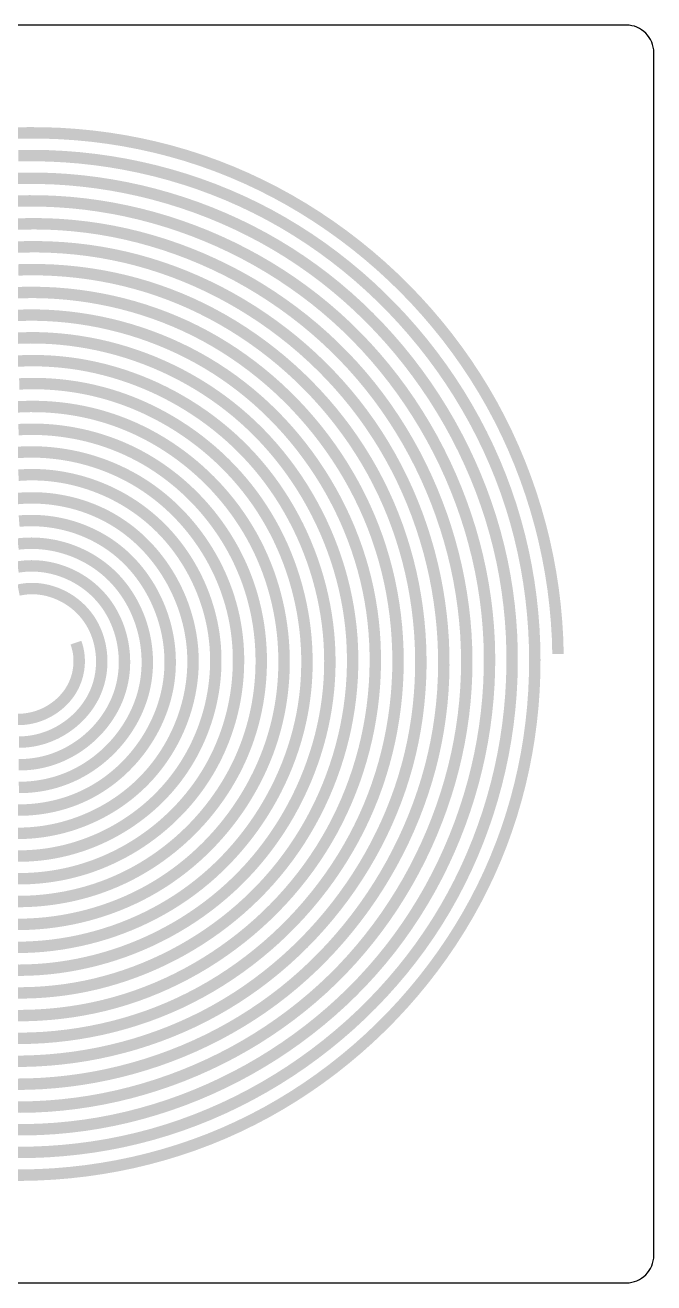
# Model space of a CAD drawing. Header units: inches. Extents: x 22.63 to 24.18, y 16.06 to 16.61.
# Drawn here: x 23.904 to 24.18, y 16.06 to 16.611 of the extents above; entities that cross this region are included whole.
import ezdxf

# ---------------------------------------------------------------- set-up
doc = ezdxf.new("R2010")
doc.units = ezdxf.units.IN
doc.header["$MEASUREMENT"] = 0

msp = doc.modelspace()

# ---------------------------------------------------------------- linework, layer by layer
msp.add_lwpolyline([(23.64059, 16.05981), (24.16759, 16.05981, 0.414214), (24.17959, 16.07181), (24.17959, 16.59881, 0.414214), (24.16759, 16.61081), (23.64059, 16.61081, 0.414214), (23.62859, 16.59881), (23.62859, 16.07181, 0.414214)], format="xyb", close=True)
at = {"const_width": 0.005}
for points in [[(24.13759, 16.33531), (24.13739, 16.34247), (24.13695, 16.34962), (24.1363, 16.35674), (24.13544, 16.36385), (24.13435, 16.37092), (24.13305, 16.37794), (24.13154, 16.38493), (24.12981, 16.39186), (24.12788, 16.39873), (24.12574, 16.40554), (24.12339, 16.41228), (24.12084, 16.41894), (24.11808, 16.42551), (24.11513, 16.432), (24.11198, 16.43838), (24.10863, 16.44466), (24.10508, 16.45083), (24.10134, 16.45687), (24.09742, 16.4628), (24.09332, 16.4686), (24.08905, 16.47427), (24.0846, 16.4798), (24.08, 16.48519), (24.07523, 16.49045), (24.07031, 16.49555), (24.06524, 16.5005), (24.06002, 16.5053), (24.05467, 16.50993), (24.04918, 16.5144), (24.04356, 16.5187), (24.03781, 16.52283), (24.03195, 16.52678), (24.02598, 16.53055), (24.01989, 16.53414), (24.0137, 16.53753), (24.00741, 16.54073), (24.00103, 16.54373), (23.99456, 16.54653), (23.98801, 16.54912), (23.98137, 16.5515), (23.97467, 16.55367), (23.96791, 16.55562), (23.9611, 16.55736), (23.95424, 16.55888), (23.94733, 16.5602), (23.94039, 16.5613), (23.93343, 16.56219), (23.92644, 16.56286), (23.91944, 16.56333), (23.91243, 16.56359), (23.90541, 16.56363), (23.89841, 16.56347)], [(23.89576, 16.10703), (23.90278, 16.10698), (23.90978, 16.10715), (23.91678, 16.10752), (23.92376, 16.10811), (23.93072, 16.1089), (23.93764, 16.1099), (23.94453, 16.11111), (23.95138, 16.11253), (23.95817, 16.11416), (23.96491, 16.116), (23.97158, 16.11804), (23.97819, 16.12029), (23.98472, 16.12274), (23.99117, 16.1254), (23.99752, 16.12827), (24.00378, 16.13133), (24.00993, 16.13458), (24.01598, 16.13803), (24.02191, 16.14165), (24.02773, 16.14546), (24.03343, 16.14944), (24.039, 16.15359), (24.04444, 16.15791), (24.04975, 16.16238), (24.05492, 16.16701), (24.05995, 16.1718), (24.06483, 16.17673), (24.06955, 16.1818), (24.07412, 16.18701), (24.07853, 16.19235), (24.08277, 16.19782), (24.08685, 16.20341), (24.09075, 16.20912), (24.09447, 16.21495), (24.09801, 16.22088), (24.10136, 16.22692), (24.10451, 16.23306), (24.10747, 16.23929), (24.11023, 16.24562), (24.11279, 16.25202), (24.11514, 16.2585), (24.11728, 16.26504), (24.11922, 16.27165), (24.12095, 16.2783), (24.12248, 16.28501), (24.12381, 16.29176), (24.12493, 16.29854), (24.12584, 16.30535), (24.12655, 16.31218), (24.12705, 16.31903), (24.12734, 16.32589), (24.12743, 16.33275), (24.12732, 16.3396), (24.127, 16.34645), (24.12647, 16.35328), (24.12574, 16.36009), (24.1248, 16.36687), (24.12365, 16.37361), (24.1223, 16.38031), (24.12074, 16.38697), (24.11898, 16.39357), (24.11701, 16.40011), (24.11483, 16.40658), (24.11245, 16.41297), (24.10987, 16.41928), (24.10709, 16.42551), (24.10412, 16.43164), (24.10097, 16.43767), (24.09763, 16.4436), (24.09412, 16.44943), (24.09043, 16.45514), (24.08657, 16.46074), (24.08254, 16.46621), (24.07836, 16.47156), (24.07401, 16.47678), (24.06952, 16.48187), (24.06487, 16.48682), (24.06008, 16.49162), (24.05515, 16.49628), (24.05009, 16.50078), (24.04489, 16.50512), (24.03957, 16.5093), (24.03413, 16.51332), (24.02856, 16.51716), (24.02288, 16.52082), (24.01709, 16.52431), (24.0112, 16.52761), (24.0052, 16.53072), (23.99912, 16.53363), (23.99295, 16.53635), (23.9867, 16.53887), (23.98037, 16.5412), (23.97399, 16.54332), (23.96754, 16.54526), (23.96104, 16.54699), (23.95449, 16.54852), (23.9479, 16.54986), (23.94127, 16.551), (23.93462, 16.55193), (23.92794, 16.55267), (23.92125, 16.5532), (23.91455, 16.55354), (23.90784, 16.55367), (23.90114, 16.5536)], [(23.90035, 16.11694), (23.90705, 16.11701), (23.91375, 16.11728), (23.92043, 16.11776), (23.92709, 16.11844), (23.93372, 16.11932), (23.94032, 16.1204), (23.94688, 16.12169), (23.95339, 16.12319), (23.95985, 16.12489), (23.96625, 16.1268), (23.97258, 16.12891), (23.97884, 16.13121), (23.98502, 16.13371), (23.99111, 16.13639), (23.99712, 16.13926), (24.00303, 16.14232), (24.00885, 16.14555), (24.01457, 16.14895), (24.02018, 16.15252), (24.02567, 16.15626), (24.03105, 16.16016), (24.03631, 16.16422), (24.04144, 16.16843), (24.04645, 16.17279), (24.05131, 16.1773), (24.05604, 16.18195), (24.06061, 16.18673), (24.06504, 16.19166), (24.06932, 16.19671), (24.07343, 16.20189), (24.07738, 16.20719), (24.08116, 16.21262), (24.08477, 16.21815), (24.08819, 16.2238), (24.09143, 16.22955), (24.09449, 16.2354), (24.09736, 16.24133), (24.10004, 16.24735), (24.10254, 16.25345), (24.10484, 16.25962), (24.10696, 16.26585), (24.10888, 16.27214), (24.11062, 16.27849), (24.11216, 16.28488), (24.11351, 16.29131), (24.11466, 16.29778), (24.11562, 16.30427), (24.11638, 16.31079), (24.11695, 16.31733), (24.11732, 16.32388), (24.11749, 16.33043), (24.11746, 16.33698), (24.11724, 16.34352), (24.11681, 16.35005), (24.11618, 16.35656), (24.11535, 16.36305), (24.11431, 16.3695), (24.11308, 16.37591), (24.11163, 16.38228), (24.10999, 16.3886), (24.10815, 16.39486), (24.10612, 16.40105), (24.1039, 16.40717), (24.10149, 16.41322), (24.09889, 16.41919), (24.09612, 16.42508), (24.09317, 16.43088), (24.09005, 16.43659), (24.08677, 16.44219), (24.08331, 16.4477), (24.0797, 16.45309), (24.07592, 16.45837), (24.07199, 16.46354), (24.06791, 16.46858), (24.06368, 16.47349), (24.05931, 16.47827), (24.05479, 16.48291), (24.05014, 16.48741), (24.04536, 16.49176), (24.04044, 16.49596), (24.0354, 16.5), (24.03023, 16.50388), (24.02494, 16.5076), (24.01955, 16.51114), (24.01404, 16.5145), (24.00844, 16.51769), (24.00274, 16.5207), (23.99696, 16.52353), (23.99109, 16.52618), (23.98515, 16.52865), (23.97914, 16.53094), (23.97306, 16.53304), (23.96693, 16.53496), (23.96074, 16.53669), (23.95451, 16.53824), (23.94823, 16.5396), (23.94192, 16.54077), (23.93558, 16.54175), (23.92922, 16.54253), (23.92284, 16.54313), (23.91645, 16.54353), (23.91005, 16.54373), (23.90366, 16.54374), (23.89727, 16.54355)], [(23.89814, 16.12688), (23.90453, 16.12687), (23.91092, 16.12706), (23.9173, 16.12745), (23.92366, 16.12804), (23.93, 16.12882), (23.93631, 16.12981), (23.94258, 16.131), (23.9488, 16.13239), (23.95497, 16.13397), (23.96109, 16.13574), (23.96715, 16.13769), (23.97314, 16.13983), (23.97906, 16.14215), (23.98491, 16.14465), (23.99068, 16.14732), (23.99636, 16.15016), (24.00195, 16.15317), (24.00745, 16.15635), (24.01284, 16.15968), (24.01813, 16.16318), (24.02332, 16.16683), (24.02838, 16.17064), (24.03333, 16.17459), (24.03815, 16.17869), (24.04284, 16.18293), (24.0474, 16.18731), (24.05181, 16.19183), (24.05608, 16.19649), (24.0602, 16.20127), (24.06417, 16.20618), (24.06797, 16.21122), (24.07161, 16.21636), (24.07508, 16.22162), (24.07839, 16.22698), (24.08153, 16.23243), (24.0845, 16.23798), (24.08729, 16.24361), (24.08991, 16.24932), (24.09236, 16.25511), (24.09463, 16.26097), (24.09672, 16.26689), (24.09864, 16.27286), (24.10037, 16.27889), (24.10192, 16.28497), (24.10329, 16.29109), (24.10447, 16.29724), (24.10546, 16.30342), (24.10627, 16.30962), (24.10689, 16.31585), (24.10731, 16.32208), (24.10755, 16.32832), (24.10758, 16.33457), (24.10743, 16.34081), (24.10707, 16.34704), (24.10652, 16.35325), (24.10577, 16.35944), (24.10482, 16.36559), (24.10369, 16.37171), (24.10236, 16.37779), (24.10085, 16.38382), (24.09916, 16.3898), (24.09728, 16.39573), (24.09523, 16.40159), (24.093, 16.40738), (24.0906, 16.41311), (24.08803, 16.41875), (24.08529, 16.42432), (24.08239, 16.4298), (24.07933, 16.43518), (24.0761, 16.44047), (24.07273, 16.44565), (24.06919, 16.45073), (24.06551, 16.4557), (24.06168, 16.46055), (24.05771, 16.46527), (24.05359, 16.46987), (24.04933, 16.47434), (24.04494, 16.47866), (24.04041, 16.48285), (24.03576, 16.48688), (24.03098, 16.49077), (24.02608, 16.49449), (24.02108, 16.49806), (24.01596, 16.50148), (24.01075, 16.50473), (24.00545, 16.50782), (24.00005, 16.51075), (23.99457, 16.51351), (23.98901, 16.5161), (23.98338, 16.51853), (23.97768, 16.52078), (23.97192, 16.52286), (23.9661, 16.52477), (23.96023, 16.5265), (23.95431, 16.52805), (23.94835, 16.52942), (23.94236, 16.53061), (23.93633, 16.53161), (23.93029, 16.53244), (23.92422, 16.53307), (23.91814, 16.53351), (23.91205, 16.53377), (23.90596, 16.53383), (23.89987, 16.53369)], [(23.89614, 16.13685), (23.90223, 16.13679), (23.90832, 16.13692), (23.9144, 16.13725), (23.92046, 16.13777), (23.9265, 16.13848), (23.9325, 16.13937), (23.93848, 16.14045), (23.94441, 16.14171), (23.95031, 16.14315), (23.95615, 16.14477), (23.96194, 16.14657), (23.96767, 16.14853), (23.97334, 16.15067), (23.97894, 16.15298), (23.98446, 16.15545), (23.98991, 16.15808), (23.99527, 16.16087), (24.00054, 16.16383), (24.00572, 16.16694), (24.01079, 16.1702), (24.01576, 16.17362), (24.02063, 16.17718), (24.02537, 16.18089), (24.03, 16.18475), (24.0345, 16.18874), (24.03887, 16.19288), (24.04311, 16.19715), (24.0472, 16.20155), (24.05115, 16.20608), (24.05495, 16.21072), (24.05861, 16.21548), (24.06212, 16.22034), (24.06547, 16.22531), (24.06867, 16.23038), (24.07172, 16.23553), (24.07461, 16.24078), (24.07733, 16.24611), (24.0799, 16.25151), (24.0823, 16.25699), (24.08453, 16.26253), (24.0866, 16.26814), (24.0885, 16.2738), (24.09022, 16.27951), (24.09177, 16.28527), (24.09314, 16.29107), (24.09433, 16.29691), (24.09534, 16.30277), (24.09617, 16.30866), (24.09681, 16.31458), (24.09727, 16.32051), (24.09754, 16.32644), (24.09761, 16.33238), (24.0975, 16.33832), (24.09721, 16.34424), (24.09673, 16.35015), (24.09606, 16.35604), (24.09522, 16.3619), (24.0942, 16.36773), (24.09301, 16.37352), (24.09163, 16.37928), (24.09009, 16.38499), (24.08838, 16.39064), (24.0865, 16.39624), (24.08445, 16.40178), (24.08224, 16.40725), (24.07987, 16.41265), (24.07734, 16.41798), (24.07465, 16.42322), (24.0718, 16.42837), (24.0688, 16.43343), (24.06564, 16.4384), (24.06234, 16.44326), (24.05889, 16.44802), (24.05529, 16.45266), (24.05155, 16.45718), (24.04767, 16.46158), (24.04365, 16.46585), (24.0395, 16.46999), (24.03523, 16.474), (24.03084, 16.47787), (24.02633, 16.4816), (24.02171, 16.48519), (24.01699, 16.48863), (24.01217, 16.49193), (24.00725, 16.49508), (24.00224, 16.49808), (23.99715, 16.50093), (23.99197, 16.50362), (23.98672, 16.50615), (23.9814, 16.50853), (23.97602, 16.51074), (23.97057, 16.51279), (23.96506, 16.51467), (23.95951, 16.51638), (23.95391, 16.51792), (23.94826, 16.51929), (23.94258, 16.52048), (23.93687, 16.52149), (23.93113, 16.52232), (23.92537, 16.52296), (23.9196, 16.52343), (23.91381, 16.52371), (23.90803, 16.5238), (23.90225, 16.52372), (23.89648, 16.52346)], [(23.90016, 16.14681), (23.90594, 16.1469), (23.91171, 16.14716), (23.91747, 16.1476), (23.92321, 16.14821), (23.92893, 16.149), (23.93461, 16.14996), (23.94027, 16.15109), (23.94588, 16.15239), (23.95145, 16.15386), (23.95698, 16.15549), (23.96244, 16.15728), (23.96785, 16.15924), (23.9732, 16.16136), (23.97847, 16.16364), (23.98367, 16.16607), (23.98879, 16.16866), (23.99382, 16.17141), (23.99877, 16.17431), (24.00362, 16.17736), (24.00837, 16.18055), (24.01301, 16.1839), (24.01755, 16.18739), (24.02196, 16.19102), (24.02626, 16.19479), (24.03043, 16.19868), (24.03448, 16.2027), (24.0384, 16.20684), (24.04219, 16.2111), (24.04585, 16.21547), (24.04937, 16.21995), (24.05276, 16.22453), (24.056, 16.2292), (24.0591, 16.23397), (24.06205, 16.23883), (24.06486, 16.24377), (24.06751, 16.2488), (24.07002, 16.25389), (24.07236, 16.25906), (24.07455, 16.26429), (24.07657, 16.26958), (24.07843, 16.27493), (24.08013, 16.28033), (24.08166, 16.28578), (24.08301, 16.29127), (24.08419, 16.29679), (24.08519, 16.30235), (24.08602, 16.30794), (24.08667, 16.31355), (24.08714, 16.31916), (24.08743, 16.32479), (24.08755, 16.33042), (24.0875, 16.33605), (24.08727, 16.34167), (24.08688, 16.34728), (24.08631, 16.35287), (24.08558, 16.35844), (24.08468, 16.36399), (24.08362, 16.3695), (24.08239, 16.37497), (24.081, 16.38041), (24.07944, 16.38579), (24.07773, 16.39112), (24.07586, 16.3964), (24.07383, 16.40161), (24.07164, 16.40676), (24.0693, 16.41183), (24.0668, 16.41683), (24.06415, 16.42174), (24.06135, 16.42657), (24.0584, 16.4313), (24.0553, 16.43594), (24.05206, 16.44047), (24.04868, 16.44489), (24.04516, 16.4492), (24.04152, 16.45339), (24.03774, 16.45748), (24.03385, 16.46144), (24.02984, 16.46527), (24.02572, 16.46899), (24.02149, 16.47257), (24.01715, 16.47603), (24.01271, 16.47935), (24.00818, 16.48254), (24.00356, 16.48558), (23.99885, 16.48849), (23.99406, 16.49125), (23.98919, 16.49387), (23.98425, 16.49633), (23.97924, 16.49864), (23.97416, 16.5008), (23.96902, 16.5028), (23.96383, 16.50463), (23.95858, 16.50631), (23.95328, 16.50781), (23.94795, 16.50915), (23.94257, 16.51031), (23.93717, 16.51131), (23.93174, 16.51213), (23.92629, 16.51278), (23.92082, 16.51326), (23.91535, 16.51357), (23.90987, 16.51372), (23.9044, 16.5137), (23.89893, 16.51351)], [(23.89831, 16.15689), (23.90379, 16.15691), (23.90926, 16.1571), (23.91472, 16.15745), (23.92017, 16.15797), (23.92559, 16.15864), (23.93099, 16.15948), (23.93636, 16.16048), (23.94169, 16.16165), (23.94699, 16.16296), (23.95224, 16.16444), (23.95743, 16.16608), (23.96257, 16.16787), (23.96766, 16.16982), (23.97267, 16.17192), (23.97762, 16.17417), (23.98249, 16.17658), (23.98728, 16.17914), (23.99198, 16.18185), (23.99659, 16.1847), (24.00111, 16.1877), (24.00552, 16.19084), (24.00984, 16.19411), (24.01404, 16.19751), (24.01814, 16.20103), (24.02213, 16.20468), (24.02601, 16.20844), (24.02976, 16.21232), (24.0334, 16.21631), (24.03691, 16.2204), (24.0403, 16.2246), (24.04356, 16.22889), (24.04669, 16.23328), (24.04968, 16.23775), (24.05254, 16.24231), (24.05525, 16.24695), (24.05782, 16.25167), (24.06024, 16.25646), (24.06252, 16.26132), (24.06464, 16.26625), (24.0666, 16.27124), (24.06841, 16.27628), (24.07005, 16.28138), (24.07153, 16.28652), (24.07285, 16.29171), (24.074, 16.29693), (24.07498, 16.30218), (24.07581, 16.30745), (24.07646, 16.31274), (24.07696, 16.31805), (24.0773, 16.32337), (24.07747, 16.3287), (24.07748, 16.33402), (24.07733, 16.33934), (24.07703, 16.34465), (24.07656, 16.34995), (24.07594, 16.35523), (24.07515, 16.36048), (24.07422, 16.36571), (24.07312, 16.3709), (24.07187, 16.37605), (24.07046, 16.38116), (24.0689, 16.38622), (24.06719, 16.39122), (24.06532, 16.39617), (24.0633, 16.40105), (24.06112, 16.40587), (24.0588, 16.41061), (24.05633, 16.41527), (24.05371, 16.41985), (24.05095, 16.42434), (24.04806, 16.42874), (24.04503, 16.43304), (24.04187, 16.43725), (24.03859, 16.44136), (24.03519, 16.44536), (24.03166, 16.44926), (24.02803, 16.45305), (24.02428, 16.45673), (24.02043, 16.46028), (24.01648, 16.46373), (24.01242, 16.46704), (24.00827, 16.47024), (24.00403, 16.4733), (23.9997, 16.47624), (23.99529, 16.47904), (23.99079, 16.4817), (23.98622, 16.48422), (23.98158, 16.4866), (23.97687, 16.48883), (23.97209, 16.49091), (23.96725, 16.49283), (23.96235, 16.4946), (23.95741, 16.49622), (23.95242, 16.49767), (23.94739, 16.49897), (23.94232, 16.50011), (23.93723, 16.50109), (23.93211, 16.50191), (23.92697, 16.50258), (23.92181, 16.50309), (23.91665, 16.50345), (23.91148, 16.50365), (23.9063, 16.5037), (23.90113, 16.50359)], [(23.89671, 16.16697), (23.90189, 16.16692), (23.90706, 16.16703), (23.91222, 16.16729), (23.91736, 16.16771), (23.92249, 16.16829), (23.9276, 16.16901), (23.93268, 16.1699), (23.93773, 16.17093), (23.94274, 16.17212), (23.9477, 16.17346), (23.95262, 16.17495), (23.95749, 16.17659), (23.9623, 16.17839), (23.96706, 16.18034), (23.97174, 16.18243), (23.97635, 16.18468), (23.98088, 16.18706), (23.98534, 16.18958), (23.98971, 16.19224), (23.99399, 16.19503), (23.99819, 16.19795), (24.00229, 16.20099), (24.0063, 16.20416), (24.01021, 16.20744), (24.01402, 16.21083), (24.01772, 16.21434), (24.02131, 16.21795), (24.02479, 16.22167), (24.02815, 16.22549), (24.0314, 16.22941), (24.03453, 16.23341), (24.03753, 16.23751), (24.0404, 16.2417), (24.04314, 16.24597), (24.04574, 16.25032), (24.04821, 16.25474), (24.05054, 16.25924), (24.05272, 16.26381), (24.05475, 16.26844), (24.05664, 16.27313), (24.05837, 16.27788), (24.05995, 16.28267), (24.06138, 16.28751), (24.06266, 16.29238), (24.06379, 16.29729), (24.06477, 16.30223), (24.0656, 16.3072), (24.06628, 16.31218), (24.06681, 16.31718), (24.06719, 16.3222), (24.06742, 16.32722), (24.06749, 16.33224), (24.06742, 16.33725), (24.06719, 16.34226), (24.06682, 16.34726), (24.06629, 16.35224), (24.06561, 16.3572), (24.06479, 16.36213), (24.06381, 16.36703), (24.06268, 16.3719), (24.0614, 16.37672), (24.05997, 16.3815), (24.05839, 16.38624), (24.05666, 16.39091), (24.05479, 16.39552), (24.05277, 16.40007), (24.05061, 16.40455), (24.04832, 16.40896), (24.04589, 16.41329), (24.04334, 16.41755), (24.04065, 16.42172), (24.03784, 16.42581), (24.03492, 16.42981), (24.03187, 16.43372), (24.02871, 16.43753), (24.02544, 16.44124), (24.02206, 16.44486), (24.01858, 16.44836), (24.015, 16.45176), (24.01131, 16.45505), (24.00753, 16.45822), (24.00366, 16.46127), (23.9997, 16.4642), (23.99566, 16.46701), (23.99153, 16.46968), (23.98732, 16.47223), (23.98304, 16.47464), (23.97868, 16.47691), (23.97426, 16.47904), (23.96977, 16.48102), (23.96523, 16.48286), (23.96064, 16.48456), (23.956, 16.48612), (23.95131, 16.48753), (23.94659, 16.4888), (23.94184, 16.48992), (23.93705, 16.4909), (23.93224, 16.49174), (23.92741, 16.49242), (23.92256, 16.49297), (23.91771, 16.49337), (23.91284, 16.49362), (23.90797, 16.49372), (23.90311, 16.49368), (23.89825, 16.49349)], [(23.90022, 16.17689), (23.90508, 16.17693), (23.90994, 16.17712), (23.91478, 16.17746), (23.91961, 16.17794), (23.92442, 16.17857), (23.92921, 16.17935), (23.93397, 16.18028), (23.93869, 16.18135), (23.94337, 16.18258), (23.94801, 16.18395), (23.9526, 16.18547), (23.95713, 16.18713), (23.96161, 16.18893), (23.96603, 16.19087), (23.97038, 16.19294), (23.97466, 16.19514), (23.97888, 16.19747), (23.98302, 16.19992), (23.98708, 16.2025), (23.99106, 16.2052), (23.99495, 16.20801), (23.99876, 16.21094), (24.00247, 16.21397), (24.00609, 16.21712), (24.00961, 16.22037), (24.01303, 16.22373), (24.01635, 16.22718), (24.01955, 16.23073), (24.02264, 16.23438), (24.02562, 16.23811), (24.02848, 16.24193), (24.03121, 16.24584), (24.03382, 16.24983), (24.0363, 16.25391), (24.03865, 16.25805), (24.04086, 16.26226), (24.04293, 16.26654), (24.04488, 16.27087), (24.04668, 16.27527), (24.04835, 16.27971), (24.04988, 16.2842), (24.05127, 16.28873), (24.05253, 16.2933), (24.05365, 16.2979), (24.05462, 16.30253), (24.05546, 16.30718), (24.05616, 16.31186), (24.05671, 16.31655), (24.05713, 16.32125), (24.0574, 16.32596), (24.05753, 16.33067), (24.05752, 16.33539), (24.05736, 16.34009), (24.05706, 16.34479), (24.05662, 16.34947), (24.05603, 16.35413), (24.05529, 16.35877), (24.05441, 16.36338), (24.05338, 16.36795), (24.05221, 16.37249), (24.05089, 16.37698), (24.04944, 16.38143), (24.04785, 16.38583), (24.04613, 16.39017), (24.04428, 16.39446), (24.04229, 16.39869), (24.04018, 16.40285), (24.03795, 16.40694), (24.0356, 16.41096), (24.03313, 16.41491), (24.03054, 16.41878), (24.02784, 16.42257), (24.02503, 16.42628), (24.02211, 16.42989), (24.01909, 16.43341), (24.01596, 16.43684), (24.01273, 16.44017), (24.00941, 16.44339), (24.00599, 16.44651), (24.00247, 16.44952), (23.99887, 16.45242), (23.99518, 16.4552), (23.9914, 16.45786), (23.98754, 16.4604), (23.98361, 16.46281), (23.97961, 16.46509), (23.97554, 16.46725), (23.97141, 16.46927), (23.96723, 16.47117), (23.96298, 16.47294), (23.95869, 16.47458), (23.95436, 16.47609), (23.94998, 16.47746), (23.94557, 16.4787), (23.94112, 16.47981), (23.93664, 16.48079), (23.93214, 16.48163), (23.92762, 16.48233), (23.92309, 16.4829), (23.91854, 16.48333), (23.91399, 16.48362), (23.90943, 16.48377), (23.90487, 16.48378), (23.90032, 16.48365)], [(23.89876, 16.18685), (23.90332, 16.18684), (23.90787, 16.18696), (23.91242, 16.18724), (23.91695, 16.18765), (23.92146, 16.1882), (23.92595, 16.1889), (23.93041, 16.18974), (23.93484, 16.19072), (23.93923, 16.19184), (23.94359, 16.19309), (23.94789, 16.19448), (23.95216, 16.196), (23.95637, 16.19764), (23.96052, 16.19941), (23.96462, 16.20131), (23.96866, 16.20332), (23.97264, 16.20545), (23.97654, 16.20771), (23.98038, 16.21007), (23.98414, 16.21255), (23.98782, 16.21514), (23.99141, 16.21783), (23.99493, 16.22064), (23.99835, 16.22354), (24.00168, 16.22655), (24.00491, 16.22965), (24.00805, 16.23285), (24.01108, 16.23615), (24.014, 16.23954), (24.01681, 16.24301), (24.01951, 16.24658), (24.02209, 16.25022), (24.02456, 16.25394), (24.0269, 16.25773), (24.02913, 16.26159), (24.03123, 16.26551), (24.03321, 16.26949), (24.03507, 16.27353), (24.0368, 16.27762), (24.03841, 16.28176), (24.03989, 16.28595), (24.04125, 16.29017), (24.04248, 16.29443), (24.04358, 16.29872), (24.04455, 16.30304), (24.04538, 16.30739), (24.04609, 16.31175), (24.04666, 16.31613), (24.0471, 16.32053), (24.04741, 16.32493), (24.04757, 16.32933), (24.0476, 16.33374), (24.0475, 16.33814), (24.04725, 16.34253), (24.04687, 16.34691), (24.04634, 16.35127), (24.04568, 16.35561), (24.04488, 16.35992), (24.04395, 16.36421), (24.04289, 16.36846), (24.0417, 16.37267), (24.04038, 16.37684), (24.03894, 16.38096), (24.03737, 16.38504), (24.03569, 16.38907), (24.03388, 16.39304), (24.03196, 16.39696), (24.02992, 16.40081), (24.02777, 16.4046), (24.02551, 16.40832), (24.02314, 16.41196), (24.02066, 16.41553), (24.01807, 16.41902), (24.01538, 16.42243), (24.01259, 16.42575), (24.00971, 16.42898), (24.00672, 16.43212), (24.00364, 16.43516), (24.00046, 16.43809), (23.9972, 16.44093), (23.99385, 16.44365), (23.99042, 16.44627), (23.98691, 16.44877), (23.98333, 16.45117), (23.97968, 16.45345), (23.97597, 16.45561), (23.97219, 16.45767), (23.96835, 16.4596), (23.96446, 16.46142), (23.96052, 16.46312), (23.95653, 16.4647), (23.9525, 16.46615), (23.94843, 16.46749), (23.94432, 16.4687), (23.94019, 16.46979), (23.93602, 16.47075), (23.93183, 16.47158), (23.92762, 16.47228), (23.9234, 16.47286), (23.91916, 16.4733), (23.91491, 16.47362), (23.91066, 16.4738), (23.90641, 16.47384), (23.90216, 16.47375), (23.89792, 16.47352)], [(23.89753, 16.19682), (23.90178, 16.19677), (23.90603, 16.19687), (23.91027, 16.19709), (23.9145, 16.19745), (23.91871, 16.19794), (23.9229, 16.19857), (23.92707, 16.19932), (23.9312, 16.2002), (23.93531, 16.2012), (23.93938, 16.20233), (23.94341, 16.20357), (23.94741, 16.20494), (23.95135, 16.20643), (23.95525, 16.20803), (23.9591, 16.20975), (23.96288, 16.21159), (23.96661, 16.21353), (23.97028, 16.21558), (23.97388, 16.21774), (23.97741, 16.22001), (23.98087, 16.22239), (23.98425, 16.22486), (23.98755, 16.22744), (23.99076, 16.23012), (23.99389, 16.23289), (23.99692, 16.23576), (23.99986, 16.23873), (24.00271, 16.24178), (24.00545, 16.24492), (24.00809, 16.24814), (24.01062, 16.25144), (24.01305, 16.25481), (24.01538, 16.25825), (24.0176, 16.26176), (24.01971, 16.26534), (24.02171, 16.26897), (24.0236, 16.27266), (24.02537, 16.2764), (24.02704, 16.2802), (24.02858, 16.28403), (24.03001, 16.28791), (24.03132, 16.29183), (24.03252, 16.29578), (24.03359, 16.29976), (24.03453, 16.30377), (24.03536, 16.30781), (24.03606, 16.31186), (24.03663, 16.31593), (24.03708, 16.32002), (24.03739, 16.32411), (24.03758, 16.32821), (24.03763, 16.33231), (24.03755, 16.33641), (24.03735, 16.34049), (24.03702, 16.34457), (24.03656, 16.34863), (24.03598, 16.35267), (24.03527, 16.35669), (24.03445, 16.36068), (24.0335, 16.36465), (24.03244, 16.36858), (24.03126, 16.37248), (24.02996, 16.37633), (24.02855, 16.38014), (24.02703, 16.38391), (24.0254, 16.38763), (24.02366, 16.39129), (24.0218, 16.39489), (24.01984, 16.39844), (24.01778, 16.40192), (24.01561, 16.40533), (24.01334, 16.40867), (24.01097, 16.41194), (24.0085, 16.41512), (24.00593, 16.41823), (24.00326, 16.42125), (24.0005, 16.42418), (23.99766, 16.42702), (23.99473, 16.42977), (23.99171, 16.43242), (23.98862, 16.43498), (23.98546, 16.43744), (23.98222, 16.4398), (23.97891, 16.44205), (23.97554, 16.44421), (23.97211, 16.44626), (23.96863, 16.44821), (23.96508, 16.45005), (23.96149, 16.45179), (23.95785, 16.45341), (23.95416, 16.45492), (23.95043, 16.45632), (23.94667, 16.4576), (23.94287, 16.45877), (23.93904, 16.45982), (23.93518, 16.46076), (23.9313, 16.46157), (23.9274, 16.46226), (23.92348, 16.46282), (23.91955, 16.46326), (23.91561, 16.46357), (23.91166, 16.46376), (23.90772, 16.46383), (23.90378, 16.46377), (23.89984, 16.46359)], [(23.90047, 16.20679), (23.90441, 16.20685), (23.90835, 16.20703), (23.91227, 16.20733), (23.91618, 16.20775), (23.92008, 16.20829), (23.92395, 16.20895), (23.9278, 16.20972), (23.93162, 16.21061), (23.93541, 16.21161), (23.93917, 16.21272), (23.94289, 16.21394), (23.94657, 16.21528), (23.9502, 16.21672), (23.95378, 16.21827), (23.95732, 16.21993), (23.96079, 16.22169), (23.96421, 16.22356), (23.96757, 16.22553), (23.97086, 16.2276), (23.97409, 16.22978), (23.97724, 16.23205), (23.98031, 16.23442), (23.98331, 16.23689), (23.98622, 16.23944), (23.98904, 16.24208), (23.99179, 16.24481), (23.99444, 16.24762), (23.99701, 16.25051), (23.99948, 16.25347), (24.00186, 16.2565), (24.00415, 16.2596), (24.00634, 16.26277), (24.00844, 16.266), (24.01043, 16.26929), (24.01232, 16.27263), (24.01412, 16.27603), (24.0158, 16.27947), (24.01738, 16.28297), (24.01886, 16.2865), (24.02022, 16.29008), (24.02148, 16.29369), (24.02262, 16.29734), (24.02364, 16.30102), (24.02455, 16.30472), (24.02535, 16.30845), (24.02602, 16.3122), (24.02657, 16.31597), (24.02701, 16.31974), (24.02732, 16.32353), (24.02751, 16.32732), (24.02759, 16.33111), (24.02755, 16.3349), (24.02739, 16.33868), (24.02712, 16.34246), (24.02674, 16.34622), (24.02624, 16.34997), (24.02563, 16.3537), (24.02491, 16.3574), (24.02408, 16.36108), (24.02314, 16.36473), (24.0221, 16.36834), (24.02094, 16.37193), (24.01968, 16.37547), (24.01831, 16.37896), (24.01684, 16.38242), (24.01526, 16.38582), (24.01358, 16.38917), (24.0118, 16.39246), (24.00992, 16.39569), (24.00794, 16.39886), (24.00586, 16.40197), (24.00369, 16.405), (24.00142, 16.40795), (23.99906, 16.41084), (23.99662, 16.41364), (23.99409, 16.41637), (23.99148, 16.41901), (23.9888, 16.42158), (23.98604, 16.42406), (23.9832, 16.42645), (23.9803, 16.42875), (23.97734, 16.43097), (23.97431, 16.43309), (23.97122, 16.43512), (23.96807, 16.43706), (23.96487, 16.43889), (23.96162, 16.44063), (23.95832, 16.44227), (23.95498, 16.44381), (23.95159, 16.44524), (23.94816, 16.44657), (23.9447, 16.44779), (23.9412, 16.44889), (23.93768, 16.44989), (23.93412, 16.45078), (23.93054, 16.45155), (23.92695, 16.4522), (23.92333, 16.45274), (23.91971, 16.45317), (23.91608, 16.45348), (23.91244, 16.45369), (23.9088, 16.45378), (23.90516, 16.45376), (23.90153, 16.45363)], [(23.89939, 16.21684), (23.90302, 16.21686), (23.90666, 16.21699), (23.91028, 16.21723), (23.91389, 16.21757), (23.91749, 16.21803), (23.92107, 16.21859), (23.92463, 16.21926), (23.92817, 16.22004), (23.93167, 16.22092), (23.93515, 16.22191), (23.93859, 16.223), (23.94199, 16.22419), (23.94535, 16.22548), (23.94867, 16.22688), (23.95194, 16.22838), (23.95516, 16.22998), (23.95832, 16.23167), (23.96143, 16.23347), (23.96448, 16.23536), (23.96746, 16.23735), (23.97037, 16.23943), (23.97321, 16.24159), (23.97598, 16.24384), (23.97869, 16.24617), (23.98131, 16.24858), (23.98386, 16.25107), (23.98633, 16.25363), (23.98873, 16.25627), (23.99104, 16.25897), (23.99326, 16.26174), (23.9954, 16.26457), (23.99746, 16.26746), (23.99942, 16.27041), (24.00129, 16.27342), (24.00307, 16.27648), (24.00475, 16.27958), (24.00634, 16.28274), (24.00783, 16.28594), (24.00921, 16.28918), (24.0105, 16.29246), (24.01168, 16.29577), (24.01275, 16.29912), (24.01371, 16.3025), (24.01457, 16.3059), (24.01532, 16.30933), (24.01596, 16.31277), (24.01649, 16.31623), (24.01691, 16.3197), (24.01723, 16.32318), (24.01744, 16.32666), (24.01754, 16.33015), (24.01754, 16.33363), (24.01744, 16.33711), (24.01723, 16.34059), (24.01692, 16.34405), (24.0165, 16.3475), (24.01598, 16.35093), (24.01536, 16.35435), (24.01463, 16.35774), (24.01381, 16.3611), (24.01288, 16.36443), (24.01185, 16.36773), (24.01073, 16.371), (24.0095, 16.37422), (24.00817, 16.3774), (24.00675, 16.38054), (24.00523, 16.38362), (24.00361, 16.38666), (24.0019, 16.38963), (24.00009, 16.39255), (23.9982, 16.39541), (23.99623, 16.39821), (23.99417, 16.40094), (23.99202, 16.4036), (23.9898, 16.4062), (23.98751, 16.40873), (23.98514, 16.41118), (23.9827, 16.41356), (23.98019, 16.41586), (23.97762, 16.41809), (23.97498, 16.42024), (23.97228, 16.4223), (23.96953, 16.42428), (23.96672, 16.42617), (23.96385, 16.42798), (23.96093, 16.4297), (23.95797, 16.43132), (23.95496, 16.43285), (23.9519, 16.43429), (23.94881, 16.43562), (23.94567, 16.43686), (23.9425, 16.438), (23.9393, 16.43903), (23.93608, 16.43996), (23.93282, 16.44079), (23.92955, 16.44152), (23.92626, 16.44214), (23.92296, 16.44266), (23.91964, 16.44308), (23.91631, 16.4434), (23.91298, 16.44362), (23.90965, 16.44374), (23.90631, 16.44376), (23.90298, 16.44368), (23.89966, 16.4435)], [(23.89854, 16.22687), (23.90188, 16.22686), (23.90521, 16.22694), (23.90853, 16.22712), (23.91184, 16.2274), (23.91514, 16.22778), (23.91843, 16.22826), (23.92169, 16.22883), (23.92493, 16.22951), (23.92815, 16.23028), (23.93134, 16.23115), (23.9345, 16.23212), (23.93762, 16.23319), (23.94071, 16.23435), (23.94375, 16.23561), (23.94675, 16.23697), (23.9497, 16.23841), (23.95261, 16.23995), (23.95545, 16.24158), (23.95825, 16.24329), (23.96099, 16.24509), (23.96367, 16.24696), (23.96629, 16.24892), (23.96884, 16.25095), (23.97134, 16.25306), (23.97376, 16.25524), (23.97612, 16.25749), (23.97841, 16.25981), (23.98062, 16.26219), (23.98276, 16.26463), (23.98482, 16.26714), (23.98681, 16.26971), (23.98871, 16.27233), (23.99054, 16.27501), (23.99227, 16.27773), (23.99392, 16.28051), (23.99549, 16.28334), (23.99696, 16.28621), (23.99834, 16.28912), (23.99962, 16.29207), (24.00081, 16.29506), (24.0019, 16.29808), (24.00289, 16.30113), (24.00379, 16.30421), (24.00459, 16.30731), (24.0053, 16.31043), (24.00591, 16.31357), (24.00642, 16.31672), (24.00684, 16.31989), (24.00716, 16.32306), (24.00739, 16.32624), (24.00752, 16.32942), (24.00756, 16.3326), (24.0075, 16.33578), (24.00734, 16.33895), (24.00709, 16.34211), (24.00675, 16.34526), (24.00631, 16.3484), (24.00577, 16.35152), (24.00514, 16.35461), (24.00441, 16.35768), (24.00359, 16.36073), (24.00268, 16.36374), (24.00167, 16.36672), (24.00057, 16.36967), (23.99937, 16.37257), (23.99809, 16.37544), (23.99672, 16.37825), (23.99526, 16.38103), (23.99372, 16.38375), (23.9921, 16.38642), (23.9904, 16.38904), (23.98862, 16.3916), (23.98677, 16.39411), (23.98485, 16.39656), (23.98285, 16.39895), (23.98078, 16.40127), (23.97865, 16.40353), (23.97646, 16.40572), (23.9742, 16.40784), (23.97188, 16.4099), (23.9695, 16.41187), (23.96706, 16.41378), (23.96457, 16.4156), (23.96203, 16.41735), (23.95944, 16.41901), (23.95679, 16.4206), (23.95411, 16.42209), (23.95137, 16.4235), (23.9486, 16.42482), (23.94579, 16.42605), (23.94295, 16.42718), (23.94008, 16.42823), (23.93718, 16.42919), (23.93425, 16.43006), (23.9313, 16.43084), (23.92833, 16.43152), (23.92534, 16.43212), (23.92234, 16.43262), (23.91933, 16.43304), (23.91631, 16.43336), (23.91329, 16.43359), (23.91026, 16.43374), (23.90723, 16.43379), (23.90421, 16.43374), (23.90119, 16.43361)], [(23.90096, 16.23683), (23.90398, 16.23687), (23.907, 16.237), (23.91001, 16.23723), (23.91301, 16.23754), (23.916, 16.23795), (23.91897, 16.23844), (23.92192, 16.23903), (23.92484, 16.23972), (23.92774, 16.24049), (23.93061, 16.24135), (23.93345, 16.24231), (23.93625, 16.24335), (23.93902, 16.24448), (23.94174, 16.24569), (23.94443, 16.24699), (23.94707, 16.24836), (23.94967, 16.24981), (23.95222, 16.25134), (23.95472, 16.25295), (23.95716, 16.25463), (23.95956, 16.25638), (23.9619, 16.25819), (23.96418, 16.26008), (23.9664, 16.26203), (23.96856, 16.26405), (23.97065, 16.26613), (23.97268, 16.26826), (23.97464, 16.27046), (23.97653, 16.27271), (23.97835, 16.27502), (23.9801, 16.27738), (23.98176, 16.27979), (23.98335, 16.28225), (23.98486, 16.28476), (23.98629, 16.28731), (23.98763, 16.2899), (23.98889, 16.29253), (23.99006, 16.2952), (23.99115, 16.29789), (23.99216, 16.30062), (23.99308, 16.30337), (23.99392, 16.30615), (23.99467, 16.30895), (23.99534, 16.31177), (23.99592, 16.3146), (23.99641, 16.31745), (23.99682, 16.32031), (23.99714, 16.32318), (23.99738, 16.32605), (23.99753, 16.32892), (23.99759, 16.3318), (23.99757, 16.33467), (23.99746, 16.33754), (23.99726, 16.3404), (23.99697, 16.34324), (23.99659, 16.34608), (23.99613, 16.3489), (23.99557, 16.3517), (23.99493, 16.35448), (23.9942, 16.35723), (23.99339, 16.35995), (23.99249, 16.36265), (23.99151, 16.36531), (23.99045, 16.36794), (23.98931, 16.37053), (23.98809, 16.37308), (23.9868, 16.3756), (23.98543, 16.37807), (23.98399, 16.38049), (23.98248, 16.38287), (23.9809, 16.3852), (23.97925, 16.38748), (23.97754, 16.38971), (23.97576, 16.39188), (23.97392, 16.394), (23.97202, 16.39605), (23.97006, 16.39805), (23.96804, 16.39998), (23.96597, 16.40185), (23.96384, 16.40365), (23.96165, 16.40538), (23.95942, 16.40704), (23.95714, 16.40863), (23.95481, 16.41014), (23.95244, 16.41157), (23.95002, 16.41292), (23.94757, 16.4142), (23.94508, 16.4154), (23.94256, 16.41653), (23.94001, 16.41757), (23.93743, 16.41854), (23.93483, 16.41942), (23.9322, 16.42023), (23.92955, 16.42095), (23.92688, 16.4216), (23.9242, 16.42216), (23.9215, 16.42264), (23.9188, 16.42304), (23.91609, 16.42336), (23.91337, 16.4236), (23.91065, 16.42376), (23.90792, 16.42383), (23.9052, 16.42381), (23.90249, 16.42372), (23.89978, 16.42354)], [(23.90027, 16.24679), (23.90298, 16.2468), (23.9057, 16.2469), (23.90841, 16.24708), (23.9111, 16.24734), (23.91379, 16.24769), (23.91646, 16.24813), (23.91911, 16.24865), (23.92174, 16.24925), (23.92434, 16.24993), (23.92692, 16.2507), (23.92948, 16.25154), (23.932, 16.25246), (23.93449, 16.25345), (23.93695, 16.25452), (23.93937, 16.25566), (23.94175, 16.25687), (23.9441, 16.25816), (23.9464, 16.25951), (23.94866, 16.26092), (23.95087, 16.26241), (23.95303, 16.26395), (23.95515, 16.26556), (23.95721, 16.26723), (23.95922, 16.26896), (23.96117, 16.27075), (23.96306, 16.2726), (23.96489, 16.2745), (23.96666, 16.27646), (23.96837, 16.27847), (23.97001, 16.28053), (23.97158, 16.28264), (23.97308, 16.28479), (23.97451, 16.28699), (23.97587, 16.28923), (23.97716, 16.2915), (23.97838, 16.29381), (23.97952, 16.29616), (23.98059, 16.29854), (23.98159, 16.30094), (23.98251, 16.30338), (23.98336, 16.30584), (23.98413, 16.30831), (23.98483, 16.31081), (23.98545, 16.31333), (23.98599, 16.31586), (23.98646, 16.3184), (23.98685, 16.32095), (23.98717, 16.32351), (23.9874, 16.32608), (23.98756, 16.32865), (23.98763, 16.33121), (23.98763, 16.33378), (23.98754, 16.33634), (23.98738, 16.3389), (23.98713, 16.34145), (23.98681, 16.34398), (23.9864, 16.3465), (23.98592, 16.349), (23.98535, 16.35148), (23.98472, 16.35394), (23.984, 16.35637), (23.98322, 16.35878), (23.98236, 16.36117), (23.98143, 16.36352), (23.98044, 16.36584), (23.97937, 16.36813), (23.97824, 16.37039), (23.97704, 16.3726), (23.97578, 16.37478), (23.97445, 16.37691), (23.97306, 16.37901), (23.97162, 16.38105), (23.97011, 16.38305), (23.96854, 16.385), (23.96692, 16.3869), (23.96524, 16.38874), (23.9635, 16.39053), (23.96171, 16.39226), (23.95987, 16.39393), (23.95798, 16.39554), (23.95604, 16.39709), (23.95406, 16.39857), (23.95204, 16.39999), (23.94997, 16.40134), (23.94787, 16.40263), (23.94573, 16.40385), (23.94355, 16.405), (23.94135, 16.40609), (23.93911, 16.40711), (23.93685, 16.40805), (23.93457, 16.40893), (23.93226, 16.40974), (23.92993, 16.41048), (23.92758, 16.41115), (23.92521, 16.41175), (23.92283, 16.41227), (23.92044, 16.41272), (23.91804, 16.4131), (23.91564, 16.4134), (23.91323, 16.41363), (23.91081, 16.41378), (23.90839, 16.41386), (23.90598, 16.41386), (23.90357, 16.41378), (23.90117, 16.41363)], [(23.8998, 16.25676), (23.90221, 16.25675), (23.90462, 16.25683), (23.90702, 16.25698), (23.90942, 16.25721), (23.9118, 16.25751), (23.91416, 16.25789), (23.91652, 16.25834), (23.91885, 16.25886), (23.92116, 16.25945), (23.92346, 16.26011), (23.92573, 16.26084), (23.92797, 16.26164), (23.93019, 16.2625), (23.93237, 16.26343), (23.93453, 16.26442), (23.93665, 16.26547), (23.93874, 16.26659), (23.94079, 16.26777), (23.9428, 16.269), (23.94477, 16.2703), (23.94669, 16.27165), (23.94857, 16.27306), (23.95041, 16.27453), (23.95219, 16.27605), (23.95393, 16.27762), (23.95561, 16.27925), (23.95724, 16.28093), (23.95881, 16.28265), (23.96032, 16.28442), (23.96177, 16.28624), (23.96317, 16.28809), (23.9645, 16.28999), (23.96578, 16.29192), (23.96699, 16.29389), (23.96815, 16.2959), (23.96924, 16.29793), (23.97026, 16.3), (23.97123, 16.30209), (23.97212, 16.30421), (23.97296, 16.30635), (23.97373, 16.30851), (23.97443, 16.31069), (23.97506, 16.31289), (23.97563, 16.3151), (23.97613, 16.31733), (23.97656, 16.31957), (23.97692, 16.32182), (23.97721, 16.32407), (23.97743, 16.32633), (23.97758, 16.32859), (23.97765, 16.33086), (23.97765, 16.33312), (23.97758, 16.33537), (23.97744, 16.33762), (23.97722, 16.33985), (23.97694, 16.34208), (23.97658, 16.34429), (23.97616, 16.34649), (23.97567, 16.34867), (23.97511, 16.35083), (23.97449, 16.35297), (23.97381, 16.35509), (23.97307, 16.35719), (23.97226, 16.35926), (23.97139, 16.3613), (23.97046, 16.36332), (23.96948, 16.3653), (23.96844, 16.36726), (23.96734, 16.36917), (23.96619, 16.37106), (23.96499, 16.3729), (23.96373, 16.37471), (23.96242, 16.37648), (23.96106, 16.3782), (23.95965, 16.37988), (23.9582, 16.38151), (23.95669, 16.3831), (23.95515, 16.38464), (23.95355, 16.38612), (23.95192, 16.38755), (23.95024, 16.38893), (23.94852, 16.39025), (23.94675, 16.39152), (23.94495, 16.39272), (23.94312, 16.39386), (23.94125, 16.39494), (23.93936, 16.39596), (23.93743, 16.39691), (23.93548, 16.3978), (23.93351, 16.39863), (23.93151, 16.3994), (23.92949, 16.4001), (23.92746, 16.40074), (23.92541, 16.40132), (23.92334, 16.40183), (23.92126, 16.40228), (23.91917, 16.40267), (23.91708, 16.403), (23.91498, 16.40327), (23.91287, 16.40347), (23.91076, 16.40361), (23.90865, 16.40369), (23.90654, 16.4037), (23.90444, 16.40365), (23.90234, 16.40355), (23.90024, 16.40337)], [(23.89954, 16.26693), (23.90165, 16.26691), (23.90375, 16.26696), (23.90585, 16.26707), (23.90795, 16.26724), (23.91003, 16.26747), (23.9121, 16.26777), (23.91416, 16.26813), (23.9162, 16.26855), (23.91823, 16.26903), (23.92024, 16.26957), (23.92222, 16.27018), (23.92419, 16.27084), (23.92613, 16.27157), (23.92804, 16.27237), (23.92992, 16.27322), (23.93177, 16.27413), (23.93358, 16.2751), (23.93536, 16.27613), (23.9371, 16.27721), (23.93881, 16.27834), (23.94047, 16.27952), (23.9421, 16.28076), (23.94368, 16.28204), (23.94523, 16.28336), (23.94673, 16.28473), (23.94818, 16.28615), (23.94959, 16.2876), (23.95096, 16.2891), (23.95228, 16.29063), (23.95355, 16.2922), (23.95478, 16.2938), (23.95595, 16.29544), (23.95708, 16.29711), (23.95815, 16.29881), (23.95917, 16.30054), (23.96014, 16.30229), (23.96105, 16.30407), (23.96191, 16.30588), (23.96271, 16.3077), (23.96346, 16.30955), (23.96415, 16.31141), (23.96478, 16.3133), (23.96535, 16.31519), (23.96585, 16.3171), (23.9663, 16.31903), (23.96668, 16.32096), (23.967, 16.32291), (23.96726, 16.32486), (23.96745, 16.32681), (23.96758, 16.32877), (23.96764, 16.33072), (23.96764, 16.33267), (23.96758, 16.33462), (23.96746, 16.33656), (23.96728, 16.33849), (23.96704, 16.34042), (23.96674, 16.34233), (23.96639, 16.34423), (23.96597, 16.34612), (23.96551, 16.34799), (23.96498, 16.34984), (23.96441, 16.35168), (23.96378, 16.35349), (23.9631, 16.35529), (23.96236, 16.35706), (23.96158, 16.35881), (23.96074, 16.36052), (23.95986, 16.36222), (23.95893, 16.36388), (23.95795, 16.36551), (23.95692, 16.36711), (23.95585, 16.36867), (23.95473, 16.3702), (23.95357, 16.37169), (23.95237, 16.37314), (23.95112, 16.37455), (23.94983, 16.37592), (23.9485, 16.37724), (23.94713, 16.37852), (23.94572, 16.37975), (23.94428, 16.38093), (23.9428, 16.38207), (23.94128, 16.38315), (23.93974, 16.38418), (23.93816, 16.38515), (23.93656, 16.38608), (23.93494, 16.38695), (23.93329, 16.38777), (23.93162, 16.38854), (23.92993, 16.38926), (23.92822, 16.38993), (23.92649, 16.39054), (23.92475, 16.3911), (23.92299, 16.39161), (23.92122, 16.39206), (23.91944, 16.39246), (23.91765, 16.39281), (23.91586, 16.3931), (23.91406, 16.39334), (23.91226, 16.39353), (23.91045, 16.39366), (23.90865, 16.39374), (23.90685, 16.39377), (23.90505, 16.39374), (23.90325, 16.39366), (23.90146, 16.39352)], [(23.90134, 16.27684), (23.90314, 16.27687), (23.90494, 16.27695), (23.90673, 16.27709), (23.90851, 16.27728), (23.91028, 16.27753), (23.91204, 16.27783), (23.91378, 16.27818), (23.91551, 16.27859), (23.91722, 16.27905), (23.91892, 16.27957), (23.92059, 16.28015), (23.92225, 16.28078), (23.92387, 16.28145), (23.92547, 16.28218), (23.92704, 16.28296), (23.92858, 16.28379), (23.9301, 16.28466), (23.93158, 16.28558), (23.93303, 16.28654), (23.93445, 16.28754), (23.93584, 16.28858), (23.9372, 16.28967), (23.93852, 16.29079), (23.9398, 16.29195), (23.94104, 16.29314), (23.94225, 16.29437), (23.94342, 16.29564), (23.94456, 16.29693), (23.94565, 16.29826), (23.94669, 16.29961), (23.9477, 16.301), (23.94867, 16.30241), (23.94958, 16.30384), (23.95046, 16.3053), (23.95129, 16.30678), (23.95207, 16.30829), (23.9528, 16.30981), (23.95349, 16.31136), (23.95412, 16.31292), (23.9547, 16.3145), (23.95524, 16.31609), (23.95572, 16.3177), (23.95614, 16.31931), (23.95651, 16.32094), (23.95683, 16.32258), (23.95709, 16.32422), (23.9573, 16.32587), (23.95746, 16.32751), (23.95757, 16.32916), (23.95762, 16.33081), (23.95762, 16.33246), (23.95757, 16.3341), (23.95747, 16.33574), (23.95733, 16.33737), (23.95713, 16.33899), (23.95689, 16.34061), (23.95659, 16.34221), (23.95626, 16.3438), (23.95587, 16.34538), (23.95544, 16.34695), (23.95496, 16.3485), (23.95444, 16.35003), (23.95388, 16.35154), (23.95327, 16.35303), (23.95262, 16.35451), (23.95192, 16.35595), (23.95119, 16.35738), (23.95041, 16.35878), (23.9496, 16.36015), (23.94874, 16.36149), (23.94784, 16.36281), (23.94691, 16.36409), (23.94593, 16.36534), (23.94492, 16.36655), (23.94387, 16.36773), (23.94279, 16.36888), (23.94167, 16.36998), (23.94052, 16.37104), (23.93933, 16.37207), (23.93812, 16.37305), (23.93688, 16.37399), (23.93562, 16.37489), (23.93433, 16.37575), (23.93301, 16.37656), (23.93168, 16.37734), (23.93032, 16.37807), (23.92894, 16.37876), (23.92755, 16.3794), (23.92614, 16.38001), (23.92471, 16.38057), (23.92327, 16.38109), (23.92182, 16.38156), (23.92036, 16.38199), (23.91888, 16.38237), (23.9174, 16.38272), (23.91592, 16.38301), (23.91442, 16.38326), (23.91293, 16.38347), (23.91143, 16.38363), (23.90993, 16.38375), (23.90843, 16.38382), (23.90693, 16.38385), (23.90544, 16.38383), (23.90395, 16.38376), (23.90246, 16.38365), (23.90099, 16.38349)], [(23.90126, 16.28677), (23.90275, 16.28679), (23.90424, 16.28686), (23.90573, 16.28697), (23.9072, 16.28713), (23.90867, 16.28734), (23.91013, 16.28759), (23.91158, 16.28789), (23.91301, 16.28824), (23.91442, 16.28863), (23.91582, 16.28907), (23.9172, 16.28955), (23.91856, 16.29008), (23.9199, 16.29064), (23.92122, 16.29125), (23.92252, 16.29189), (23.92379, 16.29258), (23.92504, 16.2933), (23.92627, 16.29405), (23.92747, 16.29484), (23.92864, 16.29567), (23.92979, 16.29653), (23.93091, 16.29742), (23.932, 16.29834), (23.93306, 16.2993), (23.9341, 16.30028), (23.93509, 16.30129), (23.93606, 16.30232), (23.937, 16.30339), (23.9379, 16.30447), (23.93876, 16.30559), (23.93959, 16.30672), (23.94038, 16.30788), (23.94114, 16.30906), (23.94186, 16.31025), (23.94254, 16.31147), (23.94317, 16.31271), (23.94377, 16.31396), (23.94433, 16.31522), (23.94484, 16.31651), (23.94531, 16.3178), (23.94574, 16.31911), (23.94612, 16.32043), (23.94645, 16.32175), (23.94675, 16.32308), (23.947, 16.32442), (23.94721, 16.32576), (23.94737, 16.3271), (23.9475, 16.32844), (23.94758, 16.32979), (23.94762, 16.33113), (23.94762, 16.33248), (23.94758, 16.33382), (23.9475, 16.33515), (23.94738, 16.33648), (23.94722, 16.3378), (23.94703, 16.33912), (23.94679, 16.34043), (23.94652, 16.34172), (23.94621, 16.34301), (23.94586, 16.34428), (23.94547, 16.34554), (23.94505, 16.34678), (23.9446, 16.34801), (23.9441, 16.34922), (23.94357, 16.35041), (23.94301, 16.35159), (23.94241, 16.35274), (23.94178, 16.35387), (23.94112, 16.35498), (23.94042, 16.35606), (23.93969, 16.35712), (23.93893, 16.35815), (23.93813, 16.35915), (23.9373, 16.36012), (23.93645, 16.36106), (23.93557, 16.36198), (23.93466, 16.36286), (23.93373, 16.3637), (23.93277, 16.36452), (23.93179, 16.36531), (23.93079, 16.36606), (23.92977, 16.36678), (23.92873, 16.36746), (23.92767, 16.36812), (23.9266, 16.36874), (23.9255, 16.36932), (23.9244, 16.36987), (23.92328, 16.37039), (23.92214, 16.37088), (23.921, 16.37132), (23.91985, 16.37174), (23.91868, 16.37212), (23.91751, 16.37246), (23.91633, 16.37277), (23.91515, 16.37304), (23.91396, 16.37328), (23.91277, 16.37348), (23.91157, 16.37364), (23.91038, 16.37376), (23.90918, 16.37385), (23.90799, 16.3739), (23.90679, 16.37392), (23.9056, 16.37389), (23.90442, 16.37383), (23.90324, 16.37373), (23.90207, 16.37359), (23.9009, 16.37341)], [(23.9014, 16.2967), (23.90259, 16.29672), (23.90377, 16.29679), (23.90495, 16.29689), (23.90612, 16.29703), (23.90729, 16.29721), (23.90844, 16.29742), (23.90958, 16.29768), (23.91071, 16.29796), (23.91183, 16.29829), (23.91293, 16.29864), (23.91402, 16.29903), (23.91509, 16.29946), (23.91615, 16.29991), (23.91719, 16.30039), (23.91822, 16.30091), (23.91922, 16.30145), (23.92021, 16.30203), (23.92117, 16.30263), (23.92212, 16.30326), (23.92304, 16.30391), (23.92395, 16.30459), (23.92483, 16.3053), (23.92568, 16.30603), (23.92652, 16.30678), (23.92732, 16.30755), (23.92811, 16.30835), (23.92886, 16.30917), (23.92959, 16.31), (23.93029, 16.31086), (23.93097, 16.31173), (23.93161, 16.31263), (23.93222, 16.31354), (23.93281, 16.31446), (23.93336, 16.31541), (23.93388, 16.31636), (23.93437, 16.31733), (23.93482, 16.31832), (23.93524, 16.31931), (23.93562, 16.32032), (23.93597, 16.32133), (23.93629, 16.32235), (23.93657, 16.32337), (23.93682, 16.3244), (23.93704, 16.32544), (23.93722, 16.32648), (23.93737, 16.32752), (23.93749, 16.32856), (23.93758, 16.32961), (23.93763, 16.33065), (23.93766, 16.33169), (23.93765, 16.33273), (23.93762, 16.33377), (23.93755, 16.3348), (23.93745, 16.33583), (23.93732, 16.33685), (23.93716, 16.33786), (23.93697, 16.33887), (23.93676, 16.33987), (23.93651, 16.34085), (23.93624, 16.34183), (23.93593, 16.3428), (23.9356, 16.34375), (23.93524, 16.34469), (23.93485, 16.34561), (23.93444, 16.34652), (23.934, 16.34742), (23.93353, 16.34829), (23.93303, 16.34915), (23.93251, 16.34999), (23.93196, 16.3508), (23.93139, 16.3516), (23.93079, 16.35237), (23.93017, 16.35312), (23.92953, 16.35385), (23.92887, 16.35456), (23.92819, 16.35524), (23.92749, 16.3559), (23.92678, 16.35653), (23.92604, 16.35714), (23.92529, 16.35772), (23.92453, 16.35829), (23.92375, 16.35882), (23.92295, 16.35933), (23.92215, 16.35982), (23.92133, 16.36028), (23.9205, 16.36071), (23.91966, 16.36112), (23.91881, 16.3615), (23.91795, 16.36186), (23.91709, 16.36219), (23.91622, 16.36249), (23.91534, 16.36276), (23.91446, 16.36301), (23.91357, 16.36323), (23.91268, 16.36342), (23.91179, 16.36359), (23.91089, 16.36372), (23.91, 16.36383), (23.9091, 16.36391), (23.90821, 16.36396), (23.90732, 16.36398), (23.90643, 16.36397), (23.90554, 16.36393), (23.90466, 16.36386), (23.90379, 16.36377), (23.90292, 16.36364), (23.90207, 16.36349), (23.90122, 16.36332)], [(23.90087, 16.30664), (23.90176, 16.30664), (23.90265, 16.30668), (23.90353, 16.30675), (23.9044, 16.30685), (23.90526, 16.30697), (23.90612, 16.30712), (23.90697, 16.3073), (23.90781, 16.3075), (23.90864, 16.30773), (23.90946, 16.30799), (23.91027, 16.30826), (23.91107, 16.30857), (23.91186, 16.30889), (23.91263, 16.30924), (23.91339, 16.30961), (23.91414, 16.31), (23.91487, 16.31041), (23.91559, 16.31085), (23.91629, 16.3113), (23.91698, 16.31177), (23.91764, 16.31226), (23.9183, 16.31277), (23.91893, 16.31329), (23.91955, 16.31384), (23.92015, 16.3144), (23.92073, 16.31497), (23.92128, 16.31556), (23.92182, 16.31617), (23.92234, 16.31679), (23.92283, 16.31742), (23.92331, 16.31806), (23.92376, 16.31872), (23.92418, 16.31939), (23.92459, 16.32007), (23.92496, 16.32076), (23.92532, 16.32146), (23.92565, 16.32217), (23.92595, 16.32289), (23.92623, 16.32361), (23.92649, 16.32434), (23.92672, 16.32507), (23.92693, 16.3258), (23.92712, 16.32654), (23.92728, 16.32729), (23.92742, 16.32803), (23.92754, 16.32877), (23.92763, 16.32952), (23.9277, 16.33027), (23.92775, 16.33101), (23.92777, 16.33175), (23.92777, 16.3325), (23.92775, 16.33323), (23.92771, 16.33397), (23.92765, 16.3347), (23.92756, 16.33542), (23.92745, 16.33614), (23.92732, 16.33685), (23.92717, 16.33755), (23.92699, 16.33825), (23.9268, 16.33894), (23.92658, 16.33961), (23.92635, 16.34028)]]:
    msp.add_lwpolyline(points, dxfattribs=at)

doc.saveas('drawing.dxf')
